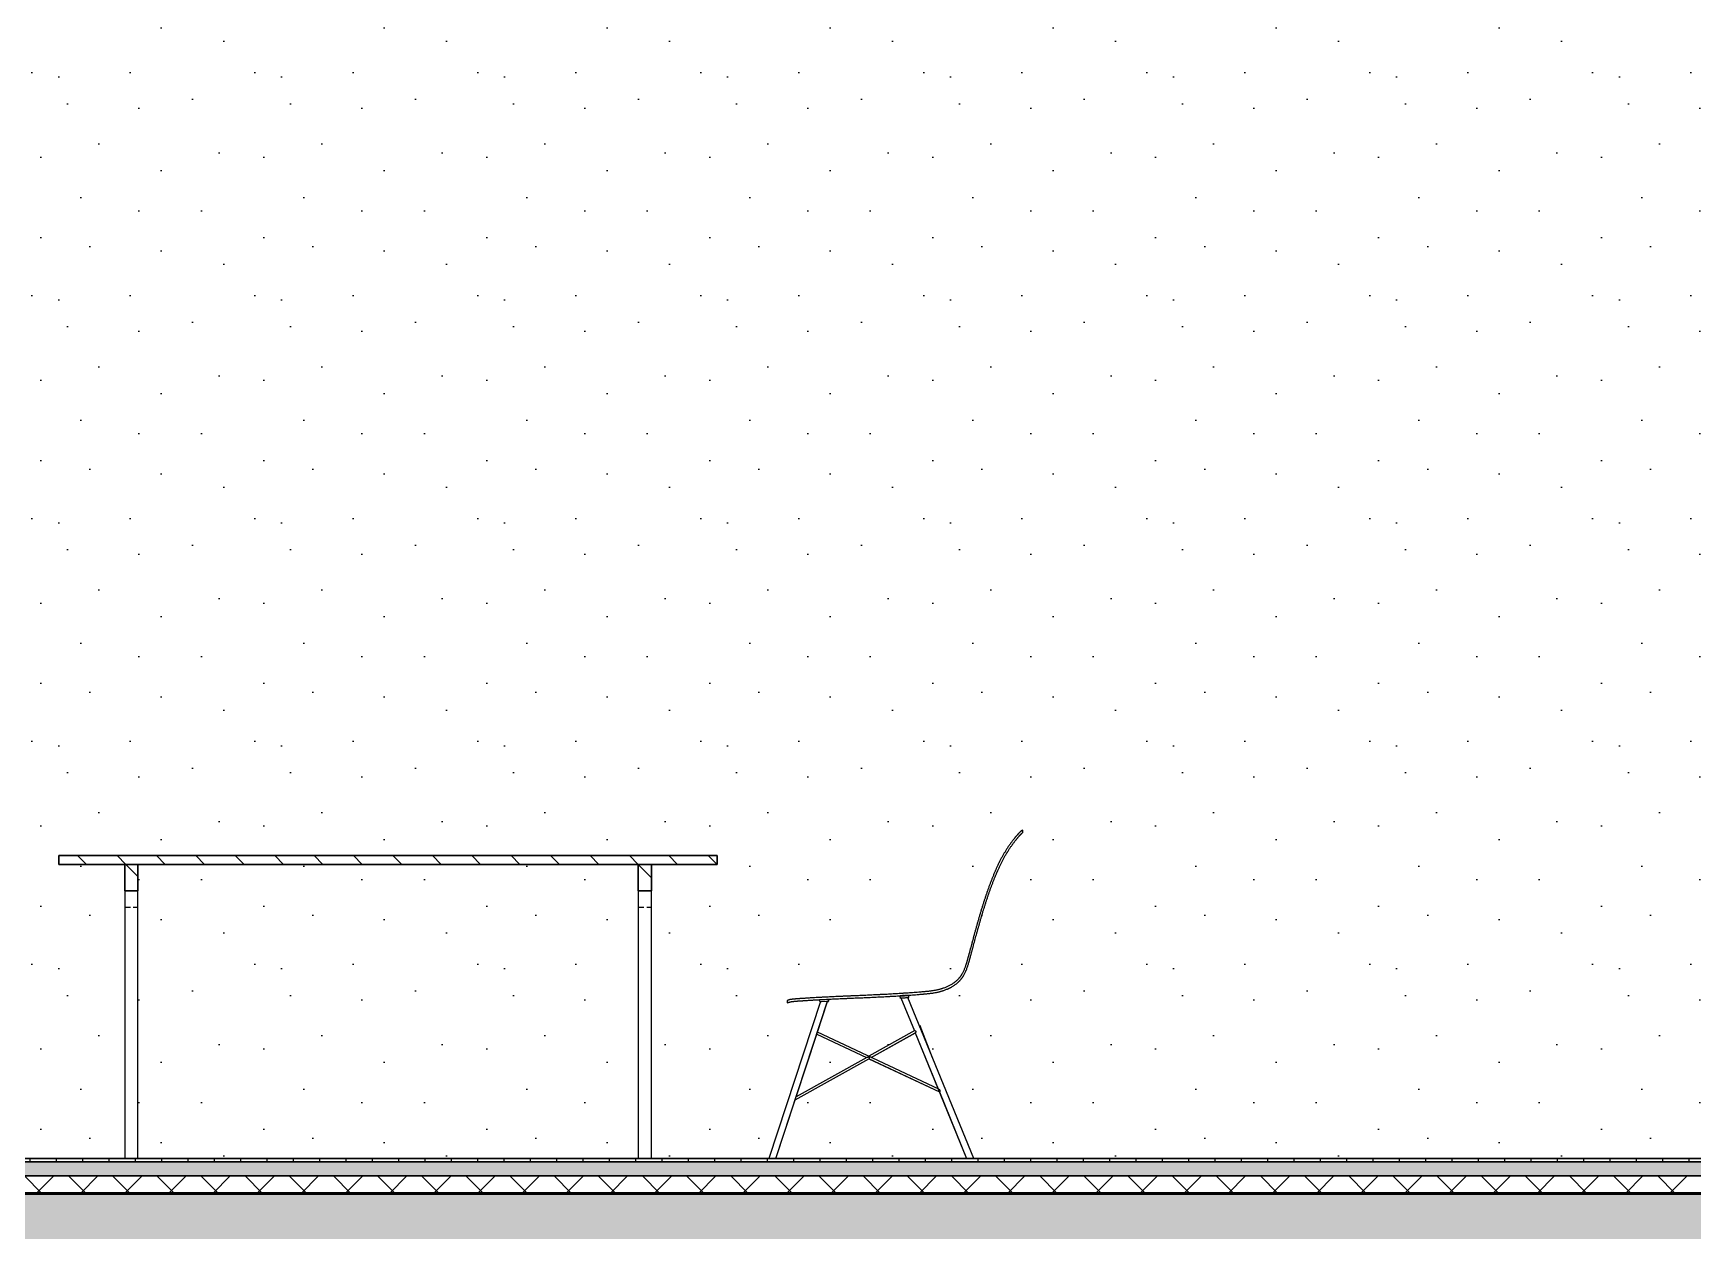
# Model space of a CAD drawing. Header units: millimetres. Extents: x -100 to 224448, y 0 to 22177.
# Drawn here: x 83783 to 87564, y 16685 to 19414 of the extents above; entities that cross this region are included whole.
import ezdxf

# ---------------------------------------------------------------- set-up
doc = ezdxf.new("R2010")
doc.units = ezdxf.units.MM
doc.linetypes.add('DASHED', pattern=[19.05, 12.7, -6.35])
doc.layers.get('0').update_dxf_attribs({"true_color": 0xdfdfdf})
for name, color, linetype in [('Background_0', 7, 'Continuous'), ('Boundary_0', 7, 'Continuous'), ('Boundary_Floor_ Ceramic Tiles', 7, 'Continuous'), ('Boundary_Insulation_ Extruded Polystyrene', 42, 'Continuous'), ('Boundary_Screed', 7, 'Continuous'), ('Elevation_Plaster_ Cement', 7, 'Continuous'), ('Fill_0', 7, 'Continuous'), ('Fill_Concrete_ Reinforced', 85, 'Continuous'), ('Fill_Floor_ Ceramic Tiles', 251, 'Continuous'), ('Fill_Insulation_ Extruded Polystyrene', 42, 'Continuous'), ('Fill_Screed', 251, 'Continuous'), ('Viewport border', 7, 'Continuous')]:
    doc.layers.add(name, color=color, linetype=linetype)
for name, color, linetype, lineweight in [('Background_Concrete_ Reinforced', 7, 'Continuous', 9), ('Background_Floor_ Ceramic Tiles', 7, 'Continuous', 9), ('Background_Insulation_ Extruded Polystyrene', 7, 'Continuous', 9), ('Background_Screed', 7, 'Continuous', 9), ('Boundary_Concrete_ Reinforced', 99, 'Continuous', 50)]:
    doc.layers.add(name, color=color, linetype=linetype, lineweight=lineweight)
doc.layers.add('BIM_ROOM_LINES', color=7, linetype='Continuous', plot=False)
pattern_1 = [(45, (-5595.9, -5200), (-44.90128, 44.90128), [])]

# ---------------------------------------------------------------- blocks, each defined once
blk = doc.blocks.new("AA'__section__..%5CMainBuilding.dwg", base_point=(4426.8, -9050, 0))
at = {"layer": 'Elevation_Plaster_ Cement'}
h = blk.add_hatch(dxfattribs=at)
h.set_pattern_fill('DOTS2', color=256, scale=20, style=0)
h.paths.add_polyline_path([(13278.1, 9935), (13278.1, 7800), (14174.2, 7800), (14268.3, 8030), (14268.8, 8031.3), (14272.6, 8040.9), (14296.6, 8102.2), (14296.7, 8102.4), (14296.7, 8102.5, -0.269538), (14298.5, 8103.9), (14324.1, 8166.5), (14322.2, 8166.5), (14322.3, 8171), (14322.5, 8171), (14322.5, 8171.5), (14063, 8542.1), (14063, 8548.2), (14598.4, 8160.1), (14598.4, 8154.2), (14525.3, 8161.8), (14525.1, 8157.3), (14523.2, 8157.4), (14641, 7800), (14908.5, 7800), (14908.5, 8372.3), (14908.5, 8410), (14908.5, 8470), (14758.5, 8470), (14758.5, 8490), (16258.5, 8490), (16258.5, 8470), (16108.5, 8470), (16108.5, 8410), (16108.5, 8372.3), (16108.5, 7800), (16375.9, 7800), (16493.8, 8157.4), (16491.8, 8157.3), (16491.6, 8161.8), (16418.5, 8154.2), (16418.5, 8160.1), (16954, 8548.2), (16954, 8542.1), (16694.5, 8171.5), (16694.5, 8171), (16694.7, 8171), (16694.8, 8166.5), (16692.8, 8166.5), (16718.4, 8103.9, -0.269538), (16720.3, 8102.5), (16720.4, 8102.2), (16744.4, 8040.9), (16748.1, 8031.3), (16748.6, 8030), (16842.7, 7800), (20835.9, 7800), (20835.9, 11801.6), (11180.9, 10946.9), (11180.9, 8548.1), (11238.1, 8542.1), (11238.1, 9935)])
h = blk.add_hatch(dxfattribs=at)
h.set_pattern_fill('DOTS2', color=256, scale=20, style=0)
h.paths.add_polyline_path([(14938.5, 8470), (14938.5, 8410), (14938.5, 8372.3), (14938.5, 7800), (16078.5, 7800), (16078.5, 8372.3), (16078.5, 8410), (16078.5, 8470)])
h = blk.add_hatch(dxfattribs=at)
h.set_pattern_fill('DOTS2', color=256, scale=20, style=0)
h.paths.add_polyline_path([(16674.7, 8170.2), (16674.7, 8170.6), (16511.6, 8162.9), (16511.6, 8162.5), (16511.8, 8162.4), (16511.8, 8158.2), (16511.8, 8157.8, -0.170438), (16509.6, 8157.5), (16486.6, 8087.7), (16603.7, 8032.7), (16707.6, 8090.7), (16677.1, 8165.4, -0.170442), (16674.8, 8165.5), (16674.8, 8166), (16674.5, 8170.1)])
h = blk.add_hatch(dxfattribs=at)
h.set_pattern_fill('DOTS2', color=256, scale=20, style=0)
h.paths.add_polyline_path([(16485.5, 8084.4), (16485.1, 8083.1), (16485.1, 8083.1), (16485, 8083), (16438, 7940.4), (16598.3, 8029.7), (16485.2, 8082.8)])
h = blk.add_hatch(dxfattribs=at)
h.set_pattern_fill('DOTS2', color=256, scale=20, style=0)
h.paths.add_polyline_path([(16485.1, 8083), (16438, 7940.4), (16485, 8083)])
h = blk.add_hatch(dxfattribs=at)
h.set_pattern_fill('DOTS2', color=256, scale=20, style=0)
h.paths.add_polyline_path([(16761.6, 7958.6), (16709.5, 8086), (16609.3, 8030.1)])
h = blk.add_hatch(dxfattribs=at)
h.set_pattern_fill('DOTS2', color=256, scale=20, style=0)
h.paths.add_polyline_path([(16764.4, 7951.8), (16603.9, 8027.1), (16435.7, 7933.4), (16391.7, 7800), (16826.5, 7800)])
at = {"layer": 'Fill_0', "extrusion": (-1.74004e-16, 1.06547e-32, -1)}
h = blk.add_hatch(dxfattribs=at)
h.set_pattern_fill('ANSI31', color=256, scale=20, style=0)
h.set_pattern_definition(pattern_1)
h.paths.add_polyline_path([(-14758.5, 8490), (-16258.5, 8490), (-16258.5, 8470), (-14758.5, 8470)])
h = blk.add_hatch(dxfattribs=at)
h.set_pattern_fill('ANSI31', color=256, scale=20, style=0)
h.set_pattern_definition(pattern_1)
h.paths.add_polyline_path([(-14908.5, 8470), (-14938.5, 8470), (-14938.5, 8410), (-14908.5, 8410)])
h = blk.add_hatch(dxfattribs=at)
h.set_pattern_fill('ANSI31', color=256, scale=20, style=0)
h.set_pattern_definition(pattern_1)
h.paths.add_polyline_path([(-16078.5, 8470), (-16108.5, 8470), (-16108.5, 8410), (-16078.5, 8410)])
at = {"layer": 'Fill_Concrete_ Reinforced', "extrusion": (1.66128e-17, 2.88827e-15, -1)}
h = blk.add_hatch(dxfattribs=at)
h.set_pattern_fill('CONCRETE1', color=256, scale=20, angle=15, style=0)
h.set_pattern_definition([(15, (-5595.9, -5200), (287.368, 497.736), [50.8, -355.6]), (105, (-5595.9, -5200), (-497.736, 287.368), [50.8, -355.6]), (150, (-5546.83, -5186.85), (-392.5523, -105.184), [71.842, -502.8944]), (15, (-5606, -4966.04), (287.368, 497.736), [50.8, -355.6]), (60, (-5574.9, -4984), (-105.184, 392.5523), [35.921, -538.8154]), (150, (-5574.9, -4984), (-392.5523, -105.184), [35.921, -538.8154]), (15, (-5485.1, -4828.46), (287.368, 497.736), [71.842, -334.558]), (60, (-5485.1, -4828.46), (-105.184, 392.5523), [50.8, -523.9364]), (150, (-5415.7, -4809.87), (-392.5523, -105.184), [50.8, -523.9364]), (105, (-5352.3, -5029.55), (-497.736, 287.368), [50.8, -355.6]), (60, (-5352.32, -5029.55), (-105.184, 392.5523), [35.921, -538.8154]), (150, (-5334.36, -4998.44), (-392.5523, -105.184), [35.921, -538.8154]), (15, (-5573.13, -5088.7), (287.368, 497.736), [25.4, -340.36]), (15, (-5305, -4911.7), (287.368, 497.736), [25.4, -340.36]), (105, (-5440.83, -4895.5), (-497.736, 287.368), [25.4, -340.36]), (150, (-5332.6, -5103.15), (-392.5523, -105.184), [35.921, -538.8154]), (150, (-5576.65, -4879.3), (-392.5523, -105.184), [35.921, -538.8154]), (60, (-5446.4, -5021.9), (-105.184, 392.5523), [35.921, -538.8154]), (105, (-5474.1, -5114.77), (-497.736, 287.368), [6.35, -400.05]), (105, (-5500.1, -4944.24), (-497.736, 287.368), [6.35, -400.05]), (105, (-5334.15, -4827.46), (-497.736, 287.368), [6.35, -400.05]), (105, (-5272.14, -5034.36), (-497.736, 287.368), [6.35, -400.05])])
h.paths.add_polyline_path([(-26015.9, 7550), (-5775.9, 7550), (-5775.9, 7720), (-5915.9, 7720), (-25875.9, 7720), (-26015.9, 7720)])
at = {"layer": 'Fill_Floor_ Ceramic Tiles', "extrusion": (2.10113e-17, -4.02994e-14, -1)}
h = blk.add_hatch(dxfattribs=at)
h.set_pattern_fill('_USER', color=256, scale=60, angle=90, style=0, pattern_type=0)
h.set_pattern_definition([(90, (-5595.9, -5200), (-60, -2e-13), [])])
h.paths.add_polyline_path([(-5915.9, 7800), (-25875.9, 7800), (-25875.9, 7792), (-5915.9, 7792)])
at = {"layer": 'Fill_Insulation_ Extruded Polystyrene', "extrusion": (2.11813e-17, 8.48409e-16, -1)}
h = blk.add_hatch(dxfattribs=at)
h.set_pattern_fill('INSULATION', color=256, scale=20, style=0)
h.set_pattern_definition([(45, (-5595.9, -5200), (-50.28943, 50.28943), []), (135, (-5595.9, -5200), (-50.28943, -50.28943), [])])
h.paths.add_polyline_path([(-5915.9, 7760), (-25875.9, 7760), (-25875.9, 7720), (-5915.9, 7720)])
at = {"layer": 'Fill_Screed', "extrusion": (2.11813e-17, 1.06051e-15, -1)}
h = blk.add_hatch(dxfattribs=at)
h.set_pattern_fill('SCREED', color=256, scale=20, angle=15, style=0)
h.set_pattern_definition([(15, (-5595.9, -5200), (915.6406, 508.3053), [-127, 0, -381, 0]), (15, (-5599.19, -5187.73), (915.6406, 508.3053), [-50.8, 0, -177.8, 0, -91.44, 0, -381, 0]), (15, (-5602.47, -5175.47), (915.6406, 508.3053), [-25.4, 0, -127, 0, -127, 0, -279.4, 0, -91.44, 0]), (15, (-5605.76, -5163.2), (915.6406, 508.3053), [-91.44, 0, -406.4, 0]), (15, (-5609.05, -5150.93), (915.6406, 508.3053), [-304.8, 0, -304.8, 0]), (15, (-5612.34, -5138.66), (915.6406, 508.3053), [-431.8, 0]), (15, (-5615.62, -5126.4), (915.6406, 508.3053), [-127, 0, -558.8, 0]), (15, (-5618.9, -5114.13), (915.6406, 508.3053), [-177.8, 0, -101.6, 0]), (15, (-5622.2, -5101.86), (915.6406, 508.3053), [-254, 0]), (15, (-5628.77, -5077.33), (915.6406, 508.3053), [-35.56, 0, -381, 0, -228.6, 0]), (15, (-5632.06, -5065.06), (915.6406, 508.3053), [-50.8, 0, -5.08, 0, -127, 0]), (15, (-5635.34, -5052.8), (915.6406, 508.3053), [-25.4, 0, -330.2, 0, -381, 0]), (15, (-5638.63, -5040.53), (915.6406, 508.3053), [-254, 0]), (15, (-5641.92, -5028.26), (915.6406, 508.3053), [-127, 0, -533.4, 0]), (15, (-5648.5, -5003.72), (915.6406, 508.3053), [-609.6, 0]), (15, (-5651.78, -4991.46), (915.6406, 508.3053), [-127, 0, -10.16, 0, -177.8, 0]), (15, (-5655.07, -4979.2), (915.6406, 508.3053), [-35.56, 0, -254, 0, -101.6, 0, -177.8, 0, -203.2, 0]), (15, (-5658.35, -4966.92), (915.6406, 508.3053), [-76.2, 0, -101.6, 0, -254, 0, -10.16, 0, -127, 0]), (15, (-5661.64, -4954.65), (915.6406, 508.3053), [-254, 0])])
h.paths.add_polyline_path([(-5915.9, 7792), (-25875.9, 7792), (-25875.9, 7760), (-5915.9, 7760)])
at = {"linetype": 'DASHED', "extrusion": (0, 1, 1.06547e-32)}
for p, q in [((14908.5, 8372.3), (14938.5, 8372.3)), ((16078.5, 8372.3), (16108.5, 8372.3))]:
    blk.add_line(p, q, dxfattribs=at)
blk.add_line((5427.9, 7800), (41613.9, 7800))
blk.add_line((5427.9, 7800), (41613.9, 7800))
at = {"layer": 'Background_0', "extrusion": (0, 1, 1.06547e-32)}
for p, q in [((16954, 8548.2), (16954, 8542.1)), ((14758.5, 8490), (14758.5, 8470)), ((16258.5, 8490), (14758.5, 8490)), ((16258.5, 8470), (16258.5, 8490)), ((14758.5, 8470), (16258.5, 8470)), ((14938.5, 8470), (14908.5, 8470)), ((14908.5, 8470), (14908.5, 8410)), ((14938.5, 8410), (14938.5, 8470)), ((16078.5, 8470), (16078.5, 8410)), ((16108.5, 8470), (16078.5, 8470)), ((16108.5, 8410), (16108.5, 8470)), ((14908.5, 8410), (14938.5, 8410)), ((14908.5, 8410), (14908.5, 8372.3)), ((14938.5, 8372.3), (14938.5, 8410)), ((16078.5, 8410), (16078.5, 8372.3)), ((16078.5, 8410), (16108.5, 8410)), ((16108.5, 8372.3), (16108.5, 8410)), ((14908.5, 8372.3), (14908.5, 7800)), ((14938.5, 7800), (14938.5, 8372.3)), ((16078.5, 8372.3), (16078.5, 7800)), ((16108.5, 7800), (16108.5, 8372.3)), ((16674.5, 8170.1), (16674.8, 8165.5)), ((16674.7, 8170.6), (16674.8, 8166)), ((16694.5, 8171), (16694.5, 8171.5)), ((16694.8, 8166.5), (16694.7, 8171)), ((16493.8, 8157.4), (16375.9, 7800)), ((16391.7, 7800), (16509.8, 8158.1)), ((16418.5, 8154.2), (16418.5, 8160.1)), ((16486.6, 8087.7), (16509.7, 8157.8)), ((16491.8, 8157.3), (16491.6, 8161.8)), ((16491.8, 8157.3), (16511.8, 8158.2)), ((16493.8, 8157.4), (16495.5, 8157.5)), ((16495.5, 8157.5), (16507.2, 8158)), ((16507.2, 8158), (16509.8, 8158.1)), ((16511.6, 8162.9), (16511.8, 8158.2)), ((16511.8, 8157.8), (16511.8, 8162.4)), ((16676.8, 8166.1), (16707.6, 8090.7)), ((16676.9, 8165.7), (16707.6, 8090.7)), ((16842.7, 7800), (16692.8, 8166.5)), ((16749, 8029.1), (16720.3, 8102.4)), ((16438, 7940.4), (16485.1, 8083)), ((16485.2, 8082.8), (16598.3, 8029.7)), ((16485.2, 8082.8), (16598.3, 8029.7)), ((16762.9, 7958), (16486.5, 8087.7)), ((16708.5, 8091.2), (16603.7, 8032.7)), ((16609.3, 8030.1), (16709.9, 8086.2)), ((16609.3, 8030.1), (16709.5, 8086)), ((16709.5, 8086), (16826.5, 7800)), ((16709.5, 8086), (16761.6, 7958.6)), ((16435.7, 7933.4), (16603.9, 8027.1)), ((16435.7, 7933.4), (16603.9, 8027.1)), ((16598.9, 8030.1), (16438, 7940.4)), ((16603.3, 8027.4), (16764.9, 7951.6)), ((16603.9, 8027.1), (16764.4, 7951.8)), ((16744.2, 8040.9), (16744.2, 8040.9)), ((16748.1, 8031.3), (16744.4, 8040.9)), ((16764.4, 7951.8), (16826.5, 7800)), ((16391.7, 7800), (16435.7, 7933.4))]:
    blk.add_line(p, q, dxfattribs=at)
at = {"layer": 'Background_0', "extrusion": (-1.0441e-12, -2.63839e-12, -1)}
blk.add_arc((-16718.1, 8101.6, 0), 2.31, 97.2935, 157.6332, dxfattribs=at)
at = {"layer": 'Background_0', "extrusion": (-6.8203e-12, 2.07363e-12, -1)}
blk.add_arc((-16717.9, 8101.5, 0), 2.55, 178.0528, 214.8964, dxfattribs=at)
at = {"layer": 'Background_0', "extrusion": (-1.74004e-16, 1.06547e-32, -1)}
blk.add_arc((-16602.9, 8021.6), 9.39, 65.2439, 80.8471, dxfattribs=at)
for start_param, end_param in [(0, 0.675264), (5.637253, 6.283185)]:
    blk.add_ellipse((16501.8, 8157.8), major_axis=(10, 0), ratio=0.044485, start_param=start_param, end_param=end_param, dxfattribs=at)
at = {"layer": 'Background_0', "extrusion": (-9.08876e-14, -6.34394e-15, -1)}
for start_param, end_param in [(3.141592, 3.7903), (2.466312, 3.141592)]:
    blk.add_ellipse((16684.8, 8166.2), major_axis=(9.98, 0.7), ratio=0.044476, start_param=start_param, end_param=end_param, dxfattribs=at)
at = {"layer": 'Background_0', "extrusion": (8.14266e-14, 5.2888e-15, -1)}
blk.add_ellipse((16684.8, 8166.2), major_axis=(-7.89, -0.51), ratio=0.044826, start_param=6.255217, end_param=6.333609, dxfattribs=at)
at = {"layer": 'Background_0'}
for points, degree, knots in [([(16954, 8548.2), (16953.9, 8548.2), (16953.9, 8548.2), (16953.9, 8548.1), (16953.8, 8548.1), (16953.7, 8548), (16953.6, 8548), (16953.5, 8547.9), (16953.4, 8547.8), (16953.2, 8547.7), (16953.1, 8547.6), (16952.9, 8547.5), (16952.7, 8547.3), (16952.5, 8547.2), (16952.2, 8547), (16951.8, 8546.7), (16951.5, 8546.5), (16951, 8546.1), (16950.5, 8545.7), (16949.9, 8545.2), (16949.5, 8544.8), (16949, 8544.5), (16948.5, 8544), (16947.9, 8543.4), (16947.2, 8542.8), (16946.6, 8542.2), (16946, 8541.6), (16945.4, 8541), (16944.8, 8540.4), (16944.2, 8539.8), (16943.6, 8539.1), (16943.1, 8538.5), (16942.5, 8537.8), (16941.9, 8537.2), (16941.2, 8536.3), (16940.2, 8535.2), (16939.1, 8533.9), (16938, 8532.6), (16936.9, 8531.3), (16935.8, 8529.9), (16934.8, 8528.6), (16933.7, 8527.2), (16932.3, 8525.4), (16930.5, 8523.2), (16928.5, 8520.4), (16926.4, 8517.6), (16924.4, 8514.8), (16922.5, 8512), (16920.5, 8509.1), (16918.6, 8506.3), (16916.8, 8503.4), (16915, 8500.4), (16913.2, 8497.5), (16910.8, 8493.6), (16908.6, 8489.6), (16906.4, 8485.5), (16904.7, 8482.5), (16903.2, 8479.4), (16901.9, 8476.9), (16900.8, 8474.8), (16899.8, 8472.8), (16898.6, 8470.2), (16897.1, 8467.1), (16895.6, 8464), (16894.2, 8460.8), (16893, 8458.2), (16892.1, 8456.1), (16891.2, 8454), (16890.1, 8451.4), (16888.7, 8448.2), (16887.4, 8445), (16886.1, 8441.8), (16884.8, 8438.6), (16883.6, 8435.4), (16882.3, 8432.2), (16881.1, 8429), (16879.4, 8424.7), (16877.4, 8419.3), (16875.1, 8412.9), (16873.2, 8407.4), (16871.7, 8403.1), (16870.2, 8398.8), (16868.4, 8393.3), (16866.2, 8386.8), (16864.1, 8380.2), (16862.1, 8373.6), (16860, 8367.1), (16858, 8360.5), (16856.1, 8353.9), (16854.2, 8347.3), (16852.2, 8340.6), (16850.4, 8334), (16848.5, 8327.4), (16846.7, 8320.8), (16844.8, 8314.1), (16843, 8307.5), (16841.2, 8300.8), (16839.4, 8294.2), (16837.6, 8287.5), (16836.1, 8282), (16834.9, 8277.6), (16834, 8274.2), (16833.1, 8270.9), (16832.4, 8268.1), (16831.8, 8265.9), (16831.3, 8264.3), (16830.9, 8262.6), (16830.4, 8260.9), (16830, 8259.3), (16829.5, 8257.6), (16829.1, 8256), (16828.6, 8254.3), (16828.2, 8252.6), (16827.7, 8251), (16827.2, 8249.3), (16826.8, 8247.9), (16826.5, 8246.8), (16826.2, 8245.7), (16825.8, 8244.4), (16825.2, 8242.7), (16824.5, 8240.5), (16823.6, 8237.8), (16822.5, 8234.6), (16821.2, 8231.4), (16819.9, 8228.2), (16818.4, 8225.1), (16817.1, 8222.5), (16816, 8220.5), (16815.3, 8219.3), (16814.7, 8218.3), (16814, 8217.3), (16813.3, 8216.1), (16812.3, 8214.7), (16811.2, 8213.3), (16810.2, 8212), (16809.3, 8210.9), (16808.5, 8210), (16807.9, 8209.4), (16807.4, 8208.7), (16806.6, 8207.9), (16805.6, 8206.9), (16803.9, 8205.3), (16801.8, 8203.4), (16799.5, 8201.6), (16797.7, 8200.2), (16795.8, 8198.9), (16793.4, 8197.3), (16790.5, 8195.5), (16787.5, 8193.9), (16784.4, 8192.3), (16781.3, 8190.9), (16778.1, 8189.5), (16774.9, 8188.3), (16772.2, 8187.3), (16770, 8186.6), (16768.3, 8186.1), (16766.7, 8185.7), (16764.5, 8185.1), (16761.7, 8184.4), (16758.3, 8183.6), (16754.9, 8183), (16751.5, 8182.4), (16748.1, 8181.8), (16744.7, 8181.4), (16741.3, 8180.9), (16737.9, 8180.6), (16734.5, 8180.2), (16731.6, 8180), (16729.3, 8179.7), (16727.9, 8179.6), (16726.7, 8179.5), (16725.6, 8179.4), (16723.6, 8179.2), (16719.6, 8178.9), (16713.9, 8178.4), (16707, 8177.9), (16700.1, 8177.4), (16693.3, 8176.9), (16687.5, 8176.5), (16683, 8176.2), (16678.4, 8175.9), (16672.7, 8175.5), (16665.8, 8175.1), (16658.9, 8174.7), (16652, 8174.3), (16645.2, 8173.9), (16638.3, 8173.6), (16632.5, 8173.3), (16628, 8173.1), (16623.4, 8172.8), (16617.6, 8172.6), (16608.5, 8172.1), (16597, 8171.6), (16585.5, 8171.1), (16576.4, 8170.7), (16570.6, 8170.5), (16566, 8170.3), (16562.6, 8170.2), (16559.2, 8170), (16555.7, 8169.9), (16552.3, 8169.7), (16548.8, 8169.6), (16545.4, 8169.4), (16540.8, 8169.2), (16535.1, 8169), (16528.2, 8168.6), (16521.3, 8168.3), (16514.4, 8168), (16508.7, 8167.7), (16504.1, 8167.5), (16500.7, 8167.3), (16497.2, 8167.1), (16493.8, 8167), (16490.9, 8166.8), (16488.6, 8166.7), (16485.2, 8166.5), (16480.1, 8166.2), (16474.3, 8165.9), (16469.7, 8165.6), (16466.3, 8165.4), (16462.9, 8165.2), (16459.4, 8164.9), (16456, 8164.7), (16453.1, 8164.5), (16450.8, 8164.4), (16449.1, 8164.2), (16447.4, 8164.1), (16445.7, 8164), (16444, 8163.9), (16442.3, 8163.7), (16440.5, 8163.6), (16438.8, 8163.5), (16437.4, 8163.4), (16436.3, 8163.3), (16435.5, 8163.2), (16435, 8163.2), (16434.5, 8163.1), (16434.1, 8163.1), (16433.5, 8163), (16432.8, 8163), (16432, 8162.9), (16431.2, 8162.8), (16430.7, 8162.8), (16430.3, 8162.7), (16429.8, 8162.7), (16429.3, 8162.6), (16428.5, 8162.5), (16427.8, 8162.4), (16427.3, 8162.3), (16426.7, 8162.3), (16426, 8162.2), (16425.3, 8162), (16424.7, 8161.9), (16424.4, 8161.9), (16424.1, 8161.8), (16423.9, 8161.8), (16423.7, 8161.7), (16423.4, 8161.6), (16423, 8161.6), (16422.5, 8161.4), (16421.9, 8161.3), (16421.4, 8161.1), (16421, 8161), (16420.6, 8160.9), (16420.3, 8160.8), (16420.1, 8160.7), (16419.7, 8160.6), (16419.2, 8160.4), (16418.8, 8160.2), (16418.5, 8160.1)], 3, [0, 0, 0, 0, 0.097861, 0.195722, 0.391444, 0.587166, 0.782888, 0.97861, 1.174332, 1.565776, 1.95722, 2.348664, 2.740108, 3.131552, 3.914441, 4.697329, 5.480217, 6.263105, 7.828881, 9.394657, 10.177546, 10.960434, 12.52621, 14.091986, 15.657762, 17.223539, 18.789315, 20.355091, 21.920867, 23.486644, 25.05242, 26.618196, 28.183972, 29.749749, 31.315525, 34.447077, 37.57863, 40.710182, 43.841735, 46.973287, 50.10484, 53.236392, 56.367945, 62.631049, 68.894154, 75.157259, 81.420364, 87.683469, 93.946574, 100.209679, 106.472784, 112.735889, 118.998994, 125.262099, 137.788309, 144.051414, 150.314519, 156.577624, 162.840729, 165.972281, 169.103834, 175.366939, 181.630043, 187.893148, 194.156253, 200.419358, 203.550911, 206.682463, 212.945568, 219.208673, 225.471778, 231.734883, 237.997988, 244.261093, 250.524198, 256.787303, 263.050408, 275.576618, 288.102828, 300.629037, 306.892142, 313.155247, 325.681457, 338.207667, 350.733877, 363.260087, 375.786297, 388.312507, 400.838717, 413.364927, 425.891136, 438.417346, 450.943556, 463.469766, 475.995976, 488.522186, 501.048396, 513.574606, 526.100816, 538.627025, 544.89013, 551.153235, 557.41634, 563.679445, 566.810998, 569.94255, 573.074103, 576.205655, 579.337208, 582.46876, 585.600313, 588.731865, 591.863418, 594.99497, 598.126522, 601.258075, 602.823851, 604.389627, 607.52118, 610.652732, 613.784285, 620.04739, 626.310495, 632.5736, 638.836705, 645.09981, 651.362915, 654.494467, 657.626019, 659.191796, 660.757572, 663.889124, 667.020677, 670.152229, 673.283782, 676.415334, 677.981111, 679.546887, 681.112663, 682.678439, 685.809992, 688.941544, 695.204649, 701.467754, 704.599307, 707.730859, 713.993964, 720.257069, 726.520174, 732.783279, 739.046384, 745.309489, 751.572594, 757.835699, 760.967251, 764.098804, 767.230356, 770.361909, 776.625013, 782.888118, 789.151223, 795.414328, 801.677433, 807.940538, 814.203643, 820.466748, 826.729853, 832.992958, 836.12451, 839.256063, 840.821839, 842.387615, 845.519168, 851.782273, 864.308483, 876.834693, 889.360903, 901.887112, 914.413322, 920.676427, 926.939532, 939.465742, 951.991952, 964.518162, 977.044372, 989.570582, 1002.096792, 1014.623001, 1020.886106, 1027.149211, 1039.675421, 1052.201631, 1077.254051, 1102.306471, 1114.832681, 1127.358891, 1133.621995, 1139.8851, 1146.148205, 1152.41131, 1158.674415, 1164.93752, 1171.200625, 1177.46373, 1189.98994, 1202.51615, 1215.04236, 1227.56857, 1240.09478, 1246.357885, 1252.620989, 1258.884094, 1265.147199, 1271.410304, 1274.541857, 1277.673409, 1290.199619, 1302.725829, 1308.988934, 1315.252039, 1321.515144, 1327.778249, 1334.041354, 1340.304459, 1343.436011, 1346.567564, 1349.699116, 1352.830669, 1355.962221, 1359.093774, 1362.225326, 1365.356879, 1368.488431, 1370.054207, 1371.619983, 1372.402872, 1373.18576, 1373.968648, 1374.751536, 1376.317312, 1377.883088, 1379.448865, 1380.231753, 1381.014641, 1381.797529, 1382.580417, 1384.146193, 1385.71197, 1386.494858, 1387.277746, 1388.843522, 1390.409298, 1391.192186, 1391.975075, 1392.366519, 1392.757963, 1393.149407, 1393.540851, 1394.323739, 1395.106627, 1396.672403, 1397.455291, 1398.23818, 1399.021068, 1399.412512, 1399.803956, 1400.586844, 1401.369732, 1402.935508, 1402.935508, 1402.935508, 1402.935508]), ([(16418.5, 8154.2), (16418.5, 8154.2), (16418.6, 8154.2), (16418.6, 8154.2), (16418.6, 8154.3), (16418.6, 8154.3), (16418.7, 8154.3), (16418.7, 8154.4), (16418.8, 8154.4), (16418.8, 8154.5), (16418.9, 8154.5), (16419, 8154.6), (16419.2, 8154.7), (16419.4, 8154.9), (16419.5, 8155), (16419.7, 8155.1), (16420, 8155.2), (16420.3, 8155.4), (16420.8, 8155.6), (16421.4, 8155.9), (16421.9, 8156.1), (16422.3, 8156.2), (16422.6, 8156.3), (16422.9, 8156.4), (16423.2, 8156.4), (16423.5, 8156.5), (16424, 8156.6), (16424.4, 8156.7), (16424.8, 8156.8), (16425.2, 8156.9), (16425.6, 8157), (16426.1, 8157.1), (16426.6, 8157.2), (16427.2, 8157.3), (16427.8, 8157.4), (16428.3, 8157.5), (16429, 8157.5), (16429.9, 8157.6), (16430.8, 8157.7), (16431.6, 8157.8), (16432.5, 8157.9), (16433.3, 8158), (16434.2, 8158.1), (16434.9, 8158.1), (16435.5, 8158.2), (16436, 8158.2), (16436.8, 8158.3), (16437.6, 8158.4), (16438.8, 8158.5), (16440.2, 8158.6), (16441.6, 8158.7), (16442.8, 8158.8), (16443.6, 8158.8), (16444.5, 8158.9), (16445.6, 8159), (16447.1, 8159.1), (16449.3, 8159.2), (16451.6, 8159.4), (16453.6, 8159.5), (16454.8, 8159.6), (16455.9, 8159.7), (16457.4, 8159.8), (16459.6, 8159.9), (16462.5, 8160.1), (16467.1, 8160.4), (16471.7, 8160.7), (16476.3, 8161), (16479.7, 8161.2), (16483.1, 8161.4), (16487.7, 8161.6), (16492.3, 8161.9), (16496.9, 8162.1), (16501.5, 8162.3), (16507.2, 8162.6), (16514.1, 8163), (16520.9, 8163.3), (16526.7, 8163.6), (16531.3, 8163.8), (16535.9, 8164), (16541.6, 8164.2), (16547.3, 8164.5), (16551.9, 8164.7), (16556.5, 8164.9), (16562.2, 8165.1), (16569.1, 8165.4), (16574.8, 8165.7), (16579.4, 8165.9), (16584, 8166.1), (16589.7, 8166.3), (16598.9, 8166.7), (16610.4, 8167.2), (16624.1, 8167.9), (16635.6, 8168.4), (16644.8, 8168.9), (16650.5, 8169.2), (16655.1, 8169.5), (16659.7, 8169.7), (16665.4, 8170.1), (16672.3, 8170.5), (16679.1, 8170.9), (16686, 8171.4), (16692.9, 8171.8), (16699.7, 8172.3), (16706.6, 8172.8), (16712.3, 8173.3), (16716.9, 8173.7), (16719.8, 8173.9), (16722.1, 8174.1), (16723.8, 8174.2), (16725.2, 8174.4), (16726.3, 8174.5), (16727.5, 8174.6), (16728.9, 8174.7), (16731.2, 8174.9), (16734.1, 8175.2), (16737.5, 8175.5), (16740.9, 8175.9), (16744.3, 8176.3), (16747.7, 8176.7), (16751.1, 8177.2), (16754.5, 8177.8), (16757.9, 8178.4), (16761.3, 8179.1), (16764.1, 8179.8), (16766.3, 8180.4), (16768, 8180.8), (16769.6, 8181.3), (16771.3, 8181.8), (16772.9, 8182.3), (16775.1, 8183.1), (16777.8, 8184), (16780.4, 8185.1), (16782.6, 8186), (16784.1, 8186.7), (16785.7, 8187.4), (16787.2, 8188.2), (16788.8, 8188.9), (16790.8, 8190), (16793.3, 8191.4), (16796.3, 8193.2), (16799.1, 8195.1), (16801.9, 8197.1), (16804.6, 8199.3), (16806.8, 8201.1), (16808.5, 8202.7), (16809.5, 8203.7), (16810.3, 8204.5), (16810.9, 8205.2), (16811.5, 8205.8), (16812.2, 8206.7), (16813.2, 8207.7), (16814.3, 8209.1), (16815.3, 8210.4), (16816.3, 8211.8), (16817.3, 8213.2), (16818.3, 8214.7), (16819.2, 8216.1), (16820.4, 8218.1), (16821.7, 8220.6), (16823.3, 8223.7), (16824.5, 8226.3), (16825.4, 8228.4), (16826.3, 8230.5), (16827.3, 8233.2), (16828.5, 8236.4), (16829.5, 8239.7), (16830.6, 8243), (16831.6, 8246.3), (16832.4, 8249.1), (16833, 8251.3), (16833.4, 8252.9), (16833.8, 8254.3), (16834.1, 8255.4), (16834.4, 8256.5), (16834.8, 8257.9), (16835.4, 8260.1), (16836.1, 8262.9), (16837, 8266.2), (16837.9, 8269.5), (16838.8, 8272.9), (16839.7, 8276.2), (16840.9, 8280.6), (16842.4, 8286.2), (16844.2, 8292.8), (16846, 8299.5), (16847.8, 8306.1), (16849.6, 8312.7), (16851.5, 8319.4), (16853.3, 8326), (16855.2, 8332.6), (16857, 8339.3), (16859, 8345.9), (16860.9, 8352.5), (16862.8, 8359.1), (16864.8, 8365.7), (16866.9, 8372.3), (16868.9, 8378.8), (16871, 8385.4), (16873.2, 8391.9), (16875.4, 8398.5), (16877.6, 8405), (16879.9, 8411.5), (16881.9, 8416.9), (16883.4, 8421.2), (16885.1, 8425.5), (16887.1, 8430.8), (16889.2, 8436.2), (16890.9, 8440.4), (16892.2, 8443.6), (16893.6, 8446.8), (16894.7, 8449.4), (16895.6, 8451.5), (16896.3, 8453.1), (16897, 8454.7), (16897.9, 8456.8), (16899.1, 8459.4), (16900.5, 8462.5), (16901.9, 8465.7), (16903.4, 8468.8), (16904.9, 8471.9), (16906.5, 8474.9), (16908, 8478), (16909.6, 8481.1), (16911.3, 8484.1), (16912.9, 8487.1), (16914.6, 8490.1), (16916.4, 8493.1), (16917.8, 8495.5), (16919, 8497.5), (16920.2, 8499.4), (16921.8, 8501.9), (16923.6, 8504.8), (16925.5, 8507.6), (16927.5, 8510.5), (16929.1, 8512.8), (16930.5, 8514.7), (16931.8, 8516.5), (16933.5, 8518.8), (16935.6, 8521.6), (16937.4, 8523.9), (16938.8, 8525.6), (16939.9, 8527), (16941, 8528.3), (16942.1, 8529.6), (16943, 8530.8), (16943.7, 8531.6), (16944.3, 8532.3), (16944.8, 8532.9), (16945.4, 8533.6), (16946, 8534.2), (16946.5, 8534.9), (16947.1, 8535.5), (16947.7, 8536.2), (16948.3, 8536.8), (16948.9, 8537.4), (16949.4, 8537.9), (16949.8, 8538.3), (16950.1, 8538.6), (16950.3, 8538.9), (16950.6, 8539.1), (16950.8, 8539.3), (16951, 8539.5), (16951.3, 8539.8), (16951.7, 8540.1), (16951.9, 8540.4), (16952.1, 8540.5), (16952.3, 8540.7), (16952.5, 8540.8), (16952.7, 8541), (16953, 8541.2), (16953.2, 8541.5), (16953.4, 8541.6), (16953.5, 8541.7), (16953.6, 8541.8), (16953.7, 8541.9), (16953.8, 8541.9), (16953.9, 8542), (16953.9, 8542), (16953.9, 8542), (16954, 8542.1)], 3, [0, 0, 0, 0, 0.021104, 0.042208, 0.084416, 0.126624, 0.168832, 0.21104, 0.253248, 0.337665, 0.422081, 0.506497, 0.675329, 0.844162, 1.012994, 1.181826, 1.350659, 1.688323, 2.025988, 2.701317, 3.038982, 3.376647, 3.714311, 3.883144, 4.051976, 4.389641, 4.727305, 5.06497, 5.402634, 5.740299, 6.077964, 6.415628, 6.753293, 7.428622, 7.766287, 8.103952, 8.779281, 9.45461, 10.12994, 10.805269, 11.480598, 12.155928, 12.831257, 13.506586, 13.844251, 14.181916, 14.857245, 15.532574, 16.207903, 17.558562, 18.909221, 19.58455, 20.259879, 20.935209, 21.610538, 22.961197, 24.311855, 27.013172, 28.363831, 29.03916, 29.71449, 31.065148, 32.415807, 35.117124, 37.818441, 43.221076, 45.922393, 48.62371, 51.325028, 54.026345, 59.428979, 62.130297, 64.831614, 70.234248, 75.636883, 81.039517, 86.442152, 89.143469, 91.844786, 97.247421, 102.650055, 105.351373, 108.05269, 113.455324, 118.857959, 124.260593, 126.96191, 129.663228, 135.065862, 140.468497, 151.273766, 162.079035, 172.884304, 178.286938, 183.689573, 186.39089, 189.092207, 194.494842, 199.897476, 205.300111, 210.702745, 216.10538, 221.508014, 226.910649, 232.313283, 235.0146, 237.715918, 239.066576, 240.417235, 241.767893, 242.443223, 243.118552, 244.469211, 245.819869, 248.521187, 251.222504, 253.923821, 256.625138, 259.326455, 262.027773, 264.72909, 267.430407, 270.131724, 272.833042, 274.1837, 275.534359, 276.885018, 278.235676, 279.586335, 280.936993, 283.638311, 286.339628, 287.690287, 289.040945, 290.391604, 291.742262, 293.092921, 294.44358, 297.144897, 299.846214, 302.547531, 305.248849, 307.950166, 310.651483, 312.002142, 313.3528, 314.02813, 314.703459, 315.378788, 316.054118, 317.404776, 318.755435, 320.106093, 321.456752, 322.807411, 324.158069, 325.508728, 326.859387, 329.560704, 332.262021, 334.963338, 336.313997, 337.664656, 340.365973, 343.06729, 345.768607, 348.469925, 351.171242, 353.872559, 355.223218, 356.573876, 357.924535, 358.599864, 359.275194, 360.625852, 361.976511, 364.677828, 367.379145, 370.080463, 372.78178, 375.483097, 378.184414, 383.587049, 388.989683, 394.392318, 399.794952, 405.197587, 410.600221, 416.002856, 421.40549, 426.808125, 432.210759, 437.613394, 443.016028, 448.418663, 453.821297, 459.223932, 464.626566, 470.029201, 475.431835, 480.83447, 486.237104, 491.639739, 494.341056, 497.042373, 502.445008, 507.847642, 510.548959, 513.250276, 515.951594, 518.652911, 520.00357, 521.354228, 522.704887, 524.055545, 526.756863, 529.45818, 532.159497, 534.860814, 537.562132, 540.263449, 542.964766, 545.666083, 548.367401, 551.068718, 553.770035, 556.471352, 559.17267, 560.523328, 561.873987, 564.575304, 567.276621, 569.977939, 572.679256, 575.380573, 576.731232, 578.08189, 580.783208, 583.484525, 586.185842, 587.536501, 588.887159, 590.237818, 591.588477, 592.939135, 593.614465, 594.289794, 594.965123, 595.640452, 596.315782, 596.991111, 597.66644, 598.34177, 599.017099, 599.692428, 600.367758, 600.705422, 601.043087, 601.380752, 601.549584, 601.718416, 602.056081, 602.393746, 602.73141, 603.069075, 603.237907, 603.40674, 603.575572, 603.744404, 604.082069, 604.419733, 604.588566, 604.672982, 604.757398, 604.841814, 604.92623, 605.010647, 605.052855, 605.095063, 605.095063, 605.095063, 605.095063]), ([(16675.2, 8170.7), (16677, 8170.7), (16679.8, 8170.8), (16683.5, 8170.8), (16686.3, 8170.9), (16690, 8171), (16692.8, 8171), (16694.7, 8171)], 3, [11.722967, 11.722967, 11.722967, 11.722967, 19.834665, 23.890514, 27.946363, 32.002212, 40.11391, 40.11391, 40.11391, 40.11391]), ([(16678.1, 8170.7), (16677.2, 8170.7), (16676.4, 8170.7), (16675.6, 8170.7), (16675.3, 8170.7), (16675.2, 8170.7)], 3, [0, 0, 0, 0, 3.736532, 3.736532, 5.503562, 5.503562, 5.503562, 5.503562]), ([(16694.7, 8171), (16693.1, 8171), (16690.7, 8171), (16687.6, 8170.9), (16685.2, 8170.9), (16682.1, 8170.8), (16679.7, 8170.8), (16678.1, 8170.7)], 3, [40.115505, 40.115505, 40.115505, 40.115505, 46.654399, 49.923846, 53.193293, 56.46274, 63.001634, 63.001634, 63.001634, 63.001634]), ([(16683.4, 8171.2), (16683.3, 8171.2), (16683.2, 8171.2), (16682.1, 8171.1), (16681, 8171), (16679.5, 8170.9), (16678.9, 8170.8), (16678.3, 8170.7)], 3, [9.643033, 9.643033, 9.643033, 9.643033, 9.954669, 9.954669, 13.139988, 13.139988, 15.265616, 15.265616, 15.265616, 15.265616]), ([(16684.4, 8171.3), (16684.8, 8171.3), (16685.1, 8171.3), (16685.4, 8171.3), (16685.7, 8171.4), (16686.2, 8171.4), (16686.3, 8171.4), (16686.5, 8171.4), (16686.6, 8171.4), (16686.7, 8171.4)], 5, [55.974825, 55.974825, 55.974825, 55.974825, 55.974825, 55.974825, 57.597071, 57.597071, 57.597071, 57.597071, 58.30743, 58.30743, 58.30743, 58.30743, 58.30743, 58.30743]), ([(16692, 8171.6), (16691.2, 8171.6), (16690.2, 8171.6), (16688.4, 8171.5), (16687.6, 8171.5), (16686.7, 8171.4)], 3, [0, 0, 0, 0, 3.736532, 3.736532, 6.280861, 6.280861, 6.280861, 6.280861]), ([(16694.5, 8171.5), (16694.5, 8171.5), (16694.4, 8171.5), (16694.2, 8171.6), (16693.8, 8171.6), (16692.8, 8171.6), (16692.4, 8171.6), (16692, 8171.6)], 3, [55.86837, 55.86837, 55.86837, 55.86837, 57.120542, 57.120542, 61.131352, 61.131352, 63.001634, 63.001634, 63.001634, 63.001634]), ([(16491.6, 8161.8), (16492.7, 8161.9), (16494.3, 8162), (16496.5, 8162.1), (16498.1, 8162.2), (16500.3, 8162.3), (16501.9, 8162.4), (16503, 8162.4)], 3, [40.11391, 40.11391, 40.11391, 40.11391, 45.015501, 47.466297, 49.917093, 52.367889, 57.26948, 57.26948, 57.26948, 57.26948]), ([(16674.8, 8166), (16676.7, 8166.1), (16679.6, 8166.1), (16683.4, 8166.2), (16686.2, 8166.3), (16690, 8166.4), (16692.9, 8166.5), (16694.8, 8166.5)], 3, [0.000001, 0.000001, 0.000001, 0.000001, 0.897554, 1.34633, 1.795107, 2.243883, 3.141436, 3.141436, 3.141436, 3.141436]), ([(16720.3, 8102.4), (16720.3, 8102.3), (16720.4, 8102.1), (16720.4, 8101.9), (16720.5, 8101.7), (16720.5, 8101.6)], 3, [14.5842378, 14.5842378, 14.5842378, 14.5842378, 15.0334645, 15.0334645, 15.446024, 15.446024, 15.446024, 15.446024]), ([(16485.2, 8082.8), (16485.2, 8082.8), (16485.2, 8082.8), (16485.1, 8082.9), (16485.1, 8082.9), (16485.1, 8083), (16485.1, 8083.1), (16485.1, 8083.1)], 3, [9.878149, 9.878149, 9.878149, 9.878149, 10.181537, 10.181537, 10.68046, 10.68046, 10.934838, 10.934838, 10.934838, 10.934838]), ([(16485.1, 8083.1), (16485.1, 8083), (16485.1, 8083), (16485.1, 8082.9), (16485.1, 8082.9), (16485.1, 8082.8), (16485.2, 8082.8), (16485.2, 8082.8)], 3, [10.0054515, 10.0054515, 10.0054515, 10.0054515, 10.1325268, 10.1325268, 10.6314497, 10.6314497, 10.9354983, 10.9354983, 10.9354983, 10.9354983]), ([(16485.3, 8083), (16485.3, 8083), (16485.3, 8082.9), (16485.3, 8082.8), (16485.3, 8082.8), (16485.2, 8082.8), (16485.2, 8082.8), (16485.2, 8082.8)], 3, [10.934838, 10.934838, 10.934838, 10.934838, 11.301352, 11.301352, 11.800275, 11.800275, 11.99581, 11.99581, 11.99581, 11.99581]), ([(16485.5, 8084.4), (16485.5, 8084.3), (16485.5, 8084.2), (16485.5, 8084), (16485.5, 8083.8), (16485.4, 8083.6), (16485.4, 8083.4), (16485.4, 8083.2), (16485.4, 8083.1), (16485.3, 8083), (16485.3, 8083), (16485.3, 8083)], 3, [11.99581, 11.99581, 11.99581, 11.99581, 12.340955, 12.340955, 12.817966, 12.817966, 13.294977, 13.294977, 13.771988, 13.771988, 13.882485, 13.882485, 13.882485, 13.882485]), ([(16708.6, 8091.2), (16708.6, 8091.2), (16708.6, 8091.2), (16708.6, 8091.2), (16708.7, 8091.2), (16708.8, 8091.3), (16708.9, 8091.3), (16709, 8091.3), (16709.2, 8091.3), (16709.4, 8091.2), (16709.5, 8091.1), (16709.6, 8091.1), (16709.8, 8091), (16710, 8090.7), (16710.1, 8090.6), (16710.2, 8090.5), (16710.3, 8090.3), (16710.4, 8090), (16710.5, 8089.8), (16710.5, 8089.6), (16710.5, 8089.4), (16710.6, 8089.2)], 5, [4.810653, 4.810653, 4.810653, 4.810653, 4.810653, 4.810653, 4.883482, 4.883482, 4.883482, 4.883482, 5.923843, 5.923843, 5.923843, 5.923843, 6.857563, 6.857563, 6.857563, 6.857563, 7.791283, 7.791283, 7.791283, 7.791283, 8.732139, 8.732139, 8.732139, 8.732139, 8.732139, 8.732139]), ([(16710.6, 8089.2), (16710.6, 8089.2), (16710.6, 8089.2), (16710.6, 8089.2), (16710.6, 8089.1), (16710.6, 8088.9), (16710.6, 8088.7), (16710.6, 8088.5), (16710.6, 8088.3), (16710.5, 8087.9), (16710.5, 8087.7), (16710.4, 8087.5), (16710.4, 8087.3), (16710.3, 8086.9), (16710.2, 8086.8), (16710.2, 8086.7), (16710.1, 8086.5), (16710, 8086.4), (16710, 8086.3), (16710, 8086.3), (16709.9, 8086.2), (16709.9, 8086.2)], 5, [8.732139, 8.732139, 8.732139, 8.732139, 8.732139, 8.732139, 8.825028, 8.825028, 8.825028, 8.825028, 9.858773, 9.858773, 9.858773, 9.858773, 10.910652, 10.910652, 10.910652, 10.910652, 11.962531, 11.962531, 11.962531, 11.962531, 12.671397, 12.671397, 12.671397, 12.671397, 12.671397, 12.671397]), ([(16601.4, 8030.8), (16601.6, 8030.9), (16601.9, 8031), (16602.1, 8031.1), (16602.4, 8031.1), (16602.7, 8031.3), (16602.9, 8031.4), (16603, 8031.5), (16603.1, 8031.6), (16603.2, 8031.9), (16603.3, 8032), (16603.4, 8032.1), (16603.4, 8032.2), (16603.5, 8032.4), (16603.5, 8032.5), (16603.6, 8032.5), (16603.6, 8032.6), (16603.6, 8032.7), (16603.6, 8032.7), (16603.7, 8032.7), (16603.7, 8032.7)], 5, [8.479296, 8.479296, 8.479296, 8.479296, 8.479296, 8.479296, 9.747475, 9.747475, 9.747475, 9.747475, 10.530566, 10.530566, 10.530566, 10.530566, 11.313657, 11.313657, 11.313657, 11.313657, 12.160785, 12.160785, 12.160785, 12.604888, 12.604888, 12.604888, 12.604888, 12.604888, 12.604888]), ([(16604.5, 8029.4), (16604.4, 8029.2), (16604.3, 8029.1), (16604.3, 8028.9), (16604.3, 8028.7), (16604.2, 8028.4), (16604.2, 8028.3), (16604.2, 8028.2), (16604.1, 8028.1), (16604.1, 8027.8), (16604.1, 8027.7), (16604.1, 8027.6), (16604, 8027.5), (16604, 8027.4), (16604, 8027.3), (16604, 8027.3), (16604, 8027.2), (16603.9, 8027.2), (16603.9, 8027.2), (16603.9, 8027.1), (16603.9, 8027.1), (16603.9, 8027.1)], 5, [27.828503, 27.828503, 27.828503, 27.828503, 27.828503, 27.828503, 28.66485, 28.66485, 28.66485, 28.66485, 29.400284, 29.400284, 29.400284, 29.400284, 30.135718, 30.135718, 30.135718, 30.135718, 30.791315, 30.791315, 30.791315, 30.791315, 31.113745, 31.113745, 31.113745, 31.113745, 31.113745, 31.113745]), ([(16609, 8030.3), (16608.9, 8030.3), (16608.8, 8030.3), (16608.6, 8030.4), (16608.5, 8030.4), (16608.1, 8030.4), (16607.9, 8030.5), (16607.7, 8030.5), (16607.5, 8030.5), (16607.1, 8030.5), (16606.9, 8030.5), (16606.6, 8030.5), (16606.2, 8030.4), (16605.7, 8030.3), (16605.5, 8030.3), (16605.3, 8030.2), (16605, 8030), (16604.8, 8029.9), (16604.7, 8029.8), (16604.6, 8029.6), (16604.5, 8029.4), (16604.5, 8029.4), (16604.5, 8029.4), (16604.5, 8029.4)], 5, [22.523397, 22.523397, 22.523397, 22.523397, 22.523397, 22.523397, 23.526949, 23.526949, 23.526949, 23.526949, 24.648253, 24.648253, 24.648253, 24.648253, 25.755386, 25.755386, 25.755386, 26.862519, 26.862519, 26.862519, 26.862519, 27.763685, 27.763685, 27.763685, 27.828503, 27.828503, 27.828503, 27.828503, 27.828503, 27.828503]), ([(16744.2, 8040.9), (16744.2, 8040.9), (16744.3, 8040.9), (16744.3, 8040.9), (16744.3, 8040.9), (16744.3, 8040.9), (16744.3, 8040.9), (16744.4, 8040.9)], 3, [2.7936961, 2.7936961, 2.7936961, 2.7936961, 2.8930934, 2.9427921, 2.9924907, 3.0421894, 3.1415867, 3.1415867, 3.1415867, 3.1415867]), ([(16762.9, 7958), (16762.9, 7958), (16762.9, 7958), (16763, 7958), (16763.1, 7957.9), (16763.3, 7957.8), (16763.5, 7957.6), (16763.6, 7957.5), (16764.1, 7957), (16764.5, 7956.6), (16764.9, 7956), (16765.3, 7955.4), (16765.6, 7954.6), (16765.7, 7954.4), (16765.8, 7954.1), (16765.8, 7953.9), (16765.8, 7953.7)], 5, [5.516182, 5.516182, 5.516182, 5.516182, 5.516182, 5.516182, 5.852884, 5.852884, 5.852884, 7.055166, 7.055166, 7.055166, 7.055166, 10.52898, 10.52898, 10.52898, 10.52898, 11.707947, 11.707947, 11.707947, 11.707947, 11.707947, 11.707947]), ([(16765.8, 7953.7), (16765.9, 7953.4), (16765.9, 7953.2), (16765.9, 7953), (16765.8, 7952.8), (16765.8, 7952.4), (16765.7, 7952.2), (16765.7, 7952.1), (16765.6, 7952), (16765.5, 7951.8), (16765.4, 7951.7), (16765.3, 7951.6), (16765.2, 7951.6), (16765.1, 7951.5), (16765.1, 7951.5), (16765, 7951.5), (16764.9, 7951.5), (16764.9, 7951.6)], 5, [11.707947, 11.707947, 11.707947, 11.707947, 11.707947, 11.707947, 12.81105, 12.81105, 12.81105, 12.81105, 13.792017, 13.792017, 13.792017, 13.792017, 14.772984, 14.772984, 14.772984, 14.772984, 15.55634, 15.55634, 15.55634, 15.55634, 15.55634, 15.55634])]:
    blk.add_open_spline(points, degree=degree, knots=knots, dxfattribs=at)
for points, degree in [([(16674.7, 8170.2), (16674.6, 8170.2), (16674.5, 8170.1), (16674.5, 8170.1)], 3), ([(16683.4, 8171.2), (16683.6, 8171.2), (16683.8, 8171.2), (16684, 8171.2), (16684.2, 8171.3), (16684.4, 8171.3)], 5), ([(16496.1, 8162.1), (16496.2, 8162.1), (16496.2, 8162.1), (16496.3, 8162.1), (16496.3, 8162.1), (16496.4, 8162.1)], 5), ([(16498.6, 8162.2), (16498.7, 8162.2), (16498.8, 8162.2), (16498.9, 8162.2), (16499, 8162.2), (16499.1, 8162.2)], 5), ([(16503.7, 8162.5), (16503.7, 8162.5), (16503.8, 8162.5), (16503.9, 8162.5), (16504, 8162.5), (16504, 8162.5)], 5), ([(16511.8, 8162.4), (16511.8, 8162.4), (16511.7, 8162.4), (16511.6, 8162.5)], 3), ([(16720.3, 8102.5), (16720.3, 8102.4), (16720.3, 8102.4), (16720.3, 8102.4)], 3)]:
    blk.add_open_spline(points, degree=degree, dxfattribs=at)
at = {"layer": 'Background_Concrete_ Reinforced', "extrusion": (0, 1, 1.06547e-32)}
blk.add_line((25875.9, 7720), (5915.9, 7720), dxfattribs=at)
at = {"layer": 'Background_Floor_ Ceramic Tiles', "extrusion": (0, 1, 1.06547e-32)}
for p, q in [((25875.9, 7800), (5915.9, 7800)), ((5915.9, 7792), (25875.9, 7792))]:
    blk.add_line(p, q, dxfattribs=at)
at = {"layer": 'Background_Insulation_ Extruded Polystyrene', "extrusion": (0, 1, 1.06547e-32)}
for p, q in [((25875.9, 7760), (5915.9, 7760)), ((5915.9, 7720), (25875.9, 7720))]:
    blk.add_line(p, q, dxfattribs=at)
at = {"layer": 'Background_Screed', "extrusion": (0, 1, 1.06547e-32)}
for p, q in [((25875.9, 7792), (5915.9, 7792)), ((5915.9, 7760), (25875.9, 7760))]:
    blk.add_line(p, q, dxfattribs=at)
at = {"layer": 'BIM_ROOM_LINES', "extrusion": (0, 1, 1.06547e-32)}
blk.add_line((25863.9, 7800), (5927.9, 7800), dxfattribs=at)
at = {"layer": 'Boundary_0', "extrusion": (0, 1, 1.06547e-32)}
for p, q in [((14758.5, 8490), (16258.5, 8490)), ((14758.5, 8470), (14758.5, 8490)), ((16258.5, 8490), (16258.5, 8470)), ((16258.5, 8470), (14758.5, 8470)), ((14908.5, 8470), (14938.5, 8470)), ((14908.5, 8410), (14908.5, 8470)), ((14938.5, 8470), (14938.5, 8410)), ((16078.5, 8470), (16108.5, 8470)), ((16078.5, 8410), (16078.5, 8470)), ((16108.5, 8470), (16108.5, 8410)), ((14938.5, 8410), (14908.5, 8410)), ((16108.5, 8410), (16078.5, 8410))]:
    blk.add_line(p, q, dxfattribs=at)
at = {"layer": 'Boundary_Concrete_ Reinforced', "extrusion": (0, 1, 1.06547e-32)}
blk.add_line((5915.9, 7720), (25875.9, 7720), dxfattribs=at)
at = {"layer": 'Boundary_Floor_ Ceramic Tiles', "extrusion": (0, 1, 1.06547e-32)}
for p, q in [((5915.9, 7800), (25875.9, 7800)), ((25875.9, 7792), (5915.9, 7792))]:
    blk.add_line(p, q, dxfattribs=at)
at = {"layer": 'Boundary_Insulation_ Extruded Polystyrene', "extrusion": (0, 1, 1.06547e-32)}
for p, q in [((5915.9, 7760), (25875.9, 7760)), ((25875.9, 7720), (5915.9, 7720))]:
    blk.add_line(p, q, dxfattribs=at)
at = {"layer": 'Boundary_Screed', "extrusion": (0, 1, 1.06547e-32)}
for p, q in [((5915.9, 7792), (25875.9, 7792)), ((25875.9, 7760), (5915.9, 7760))]:
    blk.add_line(p, q, dxfattribs=at)

msp = doc.modelspace()

# ---------------------------------------------------------------- block references
at = {"layer": 'Viewport border'}
msp.add_blockref("AA'__section__..%5CMainBuilding.dwg", (73509.6, 0), dxfattribs=at)

doc.saveas('drawing.dxf')
